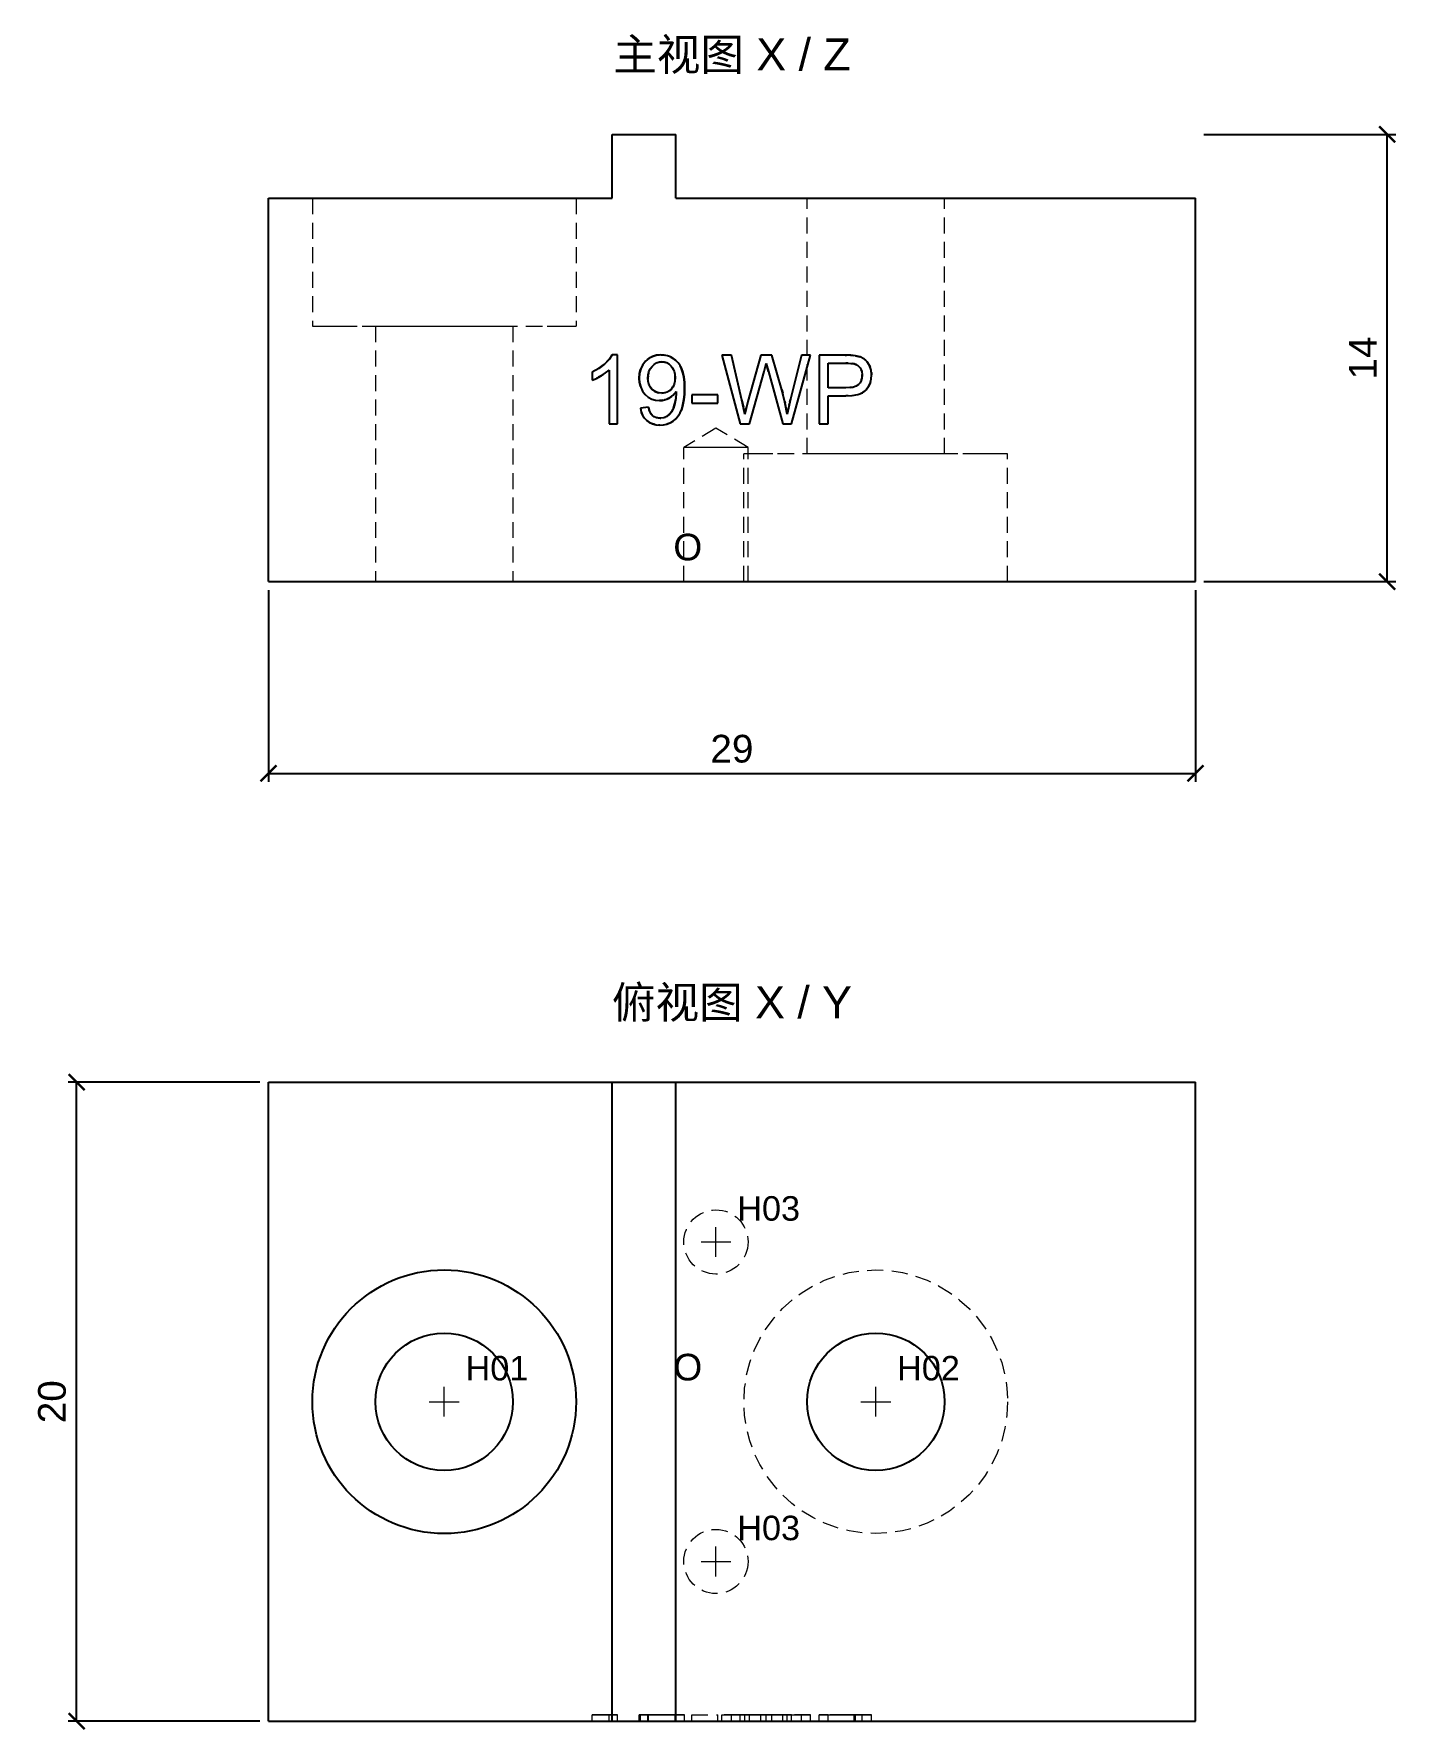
# Model space of a CAD drawing. Header units: millimetres. Extents: x 6 to 222, y 20 to 91.
# Drawn here: x 31.8 to 74.4, y 20.4 to 73.5 of the extents above; entities that cross this region are included whole.
import ezdxf
from ezdxf.enums import TextEntityAlignment as Align

# ---------------------------------------------------------------- set-up
doc = ezdxf.new("R2010")
doc.units = ezdxf.units.MM
doc.linetypes.add('WP_HIDDEN', pattern=[2.3, 1.5, -0.8])
for name, color, linetype, lineweight in [('ANNOTATIONS', 7, 'CONTINUOUS', 18), ('DIMENSIONS', 7, 'CONTINUOUS', 18), ('HIDDEN', 7, 'WP_HIDDEN', 13), ('VISIBLE', 7, 'CONTINUOUS', 25)]:
    doc.layers.add(name, color=color, linetype=linetype, lineweight=lineweight)
doc.styles.add('CJK', font='Arial Unicode.ttf')
doc.styles.add('OpenSansCondensed-Light', font='OpenSansCondensed-Light.ttf')
doc.dimstyles.new('EZDXF', dxfattribs={"dimtxt": 0.25, "dimasz": 0.175, "dimexe": 0.375, "dimexo": 0.125, "dimgap": 0.1, "dimtad": 1, "dimlfac": 100, "dimzin": 12, "dimdsep": 46, "dimtxsty": 'OpenSansCondensed-Light', "dimblk": 'ARCHTICK', "dimcen": 2.5, "dimazin": 3, "dimtfac": 0.5, "dimtmove": 2, "dimatfit": 3})

# ---------------------------------------------------------------- blocks, each defined once
blk = doc.blocks.new('_ARCHTICK')
at = {"color": 0, "linetype": 'BYBLOCK', "const_width": 0.15}
blk.add_lwpolyline([(-0.5, -0.5), (0.5, 0.5)], dxfattribs=at)

msp = doc.modelspace()

# ---------------------------------------------------------------- linework, layer by layer
at = {"layer": 'ANNOTATIONS'}
for p, q in [((53.16667, 35.2), (53.16667, 36.13333)), ((52.7, 35.66667), (53.63333, 35.66667)), ((44.66667, 30.2), (44.66667, 31.13333)), ((58.16667, 30.2), (58.16667, 31.13333)), ((44.2, 30.66667), (45.13333, 30.66667)), ((57.7, 30.66667), (58.63333, 30.66667)), ((53.16667, 25.2), (53.16667, 26.13333)), ((52.7, 25.66667), (53.63333, 25.66667))]:
    msp.add_line(p, q, dxfattribs=at)
at = {"layer": 'HIDDEN', "ltscale": 0.333333}
for p, q in [((40.54167, 68.33333), (40.54167, 64.33333)), ((48.79167, 68.33333), (48.79167, 64.33333)), ((56.01667, 60.33333), (56.01667, 68.33333)), ((60.31667, 60.33333), (60.31667, 68.33333)), ((42.51667, 64.33333), (42.51667, 56.33333)), ((46.81667, 64.33333), (46.81667, 56.33333)), ((53.16667, 61.1372), (52.16167, 60.53333)), ((54.17167, 60.53333), (53.16667, 61.1372)), ((52.16167, 56.33333), (52.16167, 60.53333)), ((54.17167, 56.33333), (54.17167, 60.53333)), ((54.04167, 56.33333), (54.04167, 60.33333)), ((62.29167, 56.33333), (62.29167, 60.33333)), ((39.16667, 40.66667), (68.16667, 40.66667)), ((49.29679, 20.66667), (49.29679, 20.86667)), ((49.82585, 20.66667), (49.82585, 20.86667)), ((50.09038, 20.86667), (49.82585, 20.86667)), ((49.91991, 20.66667), (49.91991, 20.86667)), ((49.91991, 20.86667), (50.09038, 20.86667)), ((50.09038, 20.66667), (50.09038, 20.86667)), ((50.76787, 20.66667), (50.76787, 20.86667)), ((50.80755, 20.66667), (50.80755, 20.86667)), ((50.80755, 20.86667), (51.06179, 20.86667)), ((51.03975, 20.66667), (51.03975, 20.86667)), ((51.06179, 20.66667), (51.06179, 20.86667)), ((51.89065, 20.66667), (51.89065, 20.86667)), ((51.92004, 20.66667), (51.92004, 20.86667)), ((51.92151, 20.66667), (51.92151, 20.86667)), ((52.18457, 20.66667), (52.18457, 20.86667)), ((52.41236, 20.66667), (52.41236, 20.86667)), ((52.41236, 20.86667), (53.22505, 20.86667)), ((53.22505, 20.66667), (53.22505, 20.86667)), ((53.35585, 20.66667), (53.35585, 20.86667)), ((53.35585, 20.86667), (53.6483, 20.86667)), ((53.92752, 20.86667), (53.35585, 20.86667)), ((53.6483, 20.66667), (53.6483, 20.86667)), ((53.6483, 20.86667), (53.97602, 20.86667)), ((54.2185, 20.86667), (53.92752, 20.86667)), ((53.92752, 20.66667), (53.92752, 20.86667)), ((54.06713, 20.66667), (54.06713, 20.86667)), ((54.16413, 20.86667), (54.57415, 20.86667)), ((54.67555, 20.86667), (54.2185, 20.86667)), ((54.2185, 20.66667), (54.2185, 20.86667)), ((54.57415, 20.66667), (54.57415, 20.86667)), ((54.57415, 20.86667), (54.91804, 20.86667)), ((54.73874, 20.66667), (54.73874, 20.86667)), ((55.26045, 20.86667), (54.80635, 20.86667)), ((54.91804, 20.66667), (54.91804, 20.86667)), ((54.91804, 20.86667), (55.22665, 20.86667)), ((55.53527, 20.86667), (55.26045, 20.86667)), ((55.26045, 20.66667), (55.26045, 20.86667)), ((55.39419, 20.66667), (55.39419, 20.86667)), ((55.50147, 20.86667), (55.83948, 20.86667)), ((56.12605, 20.86667), (55.53527, 20.86667)), ((55.53527, 20.66667), (55.53527, 20.86667)), ((55.83948, 20.66667), (55.83948, 20.86667)), ((55.83948, 20.86667), (56.12605, 20.86667)), ((56.12605, 20.66667), (56.12605, 20.86667)), ((56.39205, 20.66667), (56.39205, 20.86667)), ((56.39205, 20.86667), (57.20474, 20.86667)), ((56.67715, 20.86667), (56.39205, 20.86667)), ((57.22973, 20.86667), (56.67715, 20.86667)), ((56.67715, 20.66667), (56.67715, 20.86667)), ((56.67715, 20.86667), (57.23413, 20.86667)), ((57.22826, 20.86667), (56.67715, 20.86667)), ((57.49426, 20.66667), (57.49426, 20.86667)), ((57.53246, 20.66667), (57.53246, 20.86667)), ((57.74262, 20.66667), (57.74262, 20.86667)), ((58.03654, 20.66667), (58.03654, 20.86667)), ((39.16667, 20.66667), (68.16667, 20.66667)), ((49.82585, 20.66667), (50.09038, 20.66667)), ((50.09038, 20.66667), (49.91991, 20.66667)), ((51.06179, 20.66667), (50.80755, 20.66667)), ((53.22505, 20.66667), (52.41236, 20.66667)), ((53.6483, 20.66667), (53.35585, 20.66667)), ((53.35585, 20.66667), (53.92752, 20.66667)), ((53.97602, 20.66667), (53.6483, 20.66667)), ((53.92752, 20.66667), (54.2185, 20.66667)), ((54.57415, 20.66667), (54.16413, 20.66667)), ((54.2185, 20.66667), (54.67555, 20.66667)), ((54.91804, 20.66667), (54.57415, 20.66667)), ((54.80635, 20.66667), (55.26045, 20.66667)), ((55.22665, 20.66667), (54.91804, 20.66667)), ((55.26045, 20.66667), (55.53527, 20.66667)), ((55.83948, 20.66667), (55.50147, 20.66667)), ((55.53527, 20.66667), (56.12605, 20.66667)), ((56.12605, 20.66667), (55.83948, 20.66667)), ((57.20474, 20.66667), (56.39205, 20.66667)), ((56.39205, 20.66667), (56.67715, 20.66667)), ((56.67715, 20.66667), (57.22973, 20.66667)), ((57.23413, 20.66667), (56.67715, 20.66667)), ((56.67715, 20.66667), (57.22826, 20.66667))]:
    msp.add_line(p, q, dxfattribs=at)
for points in [[(40.54167, 68.33333), (40.64509, 68.33333), (40.95017, 68.33333), (41.44161, 68.33333), (42.09477, 68.33333), (42.8769, 68.33333), (43.74877, 68.33333), (44.66667, 68.33333), (45.58457, 68.33333), (46.45644, 68.33333), (47.23856, 68.33333), (47.89172, 68.33333), (48.38316, 68.33333), (48.68824, 68.33333), (48.79167, 68.33333)], [(60.31667, 68.33333), (60.26276, 68.33333), (60.10375, 68.33333), (59.8476, 68.33333), (59.50717, 68.33333), (59.09952, 68.33333), (58.64509, 68.33333), (58.16667, 68.33333), (57.68825, 68.33333), (57.23382, 68.33333), (56.82616, 68.33333), (56.48573, 68.33333), (56.22958, 68.33333), (56.07057, 68.33333), (56.01667, 68.33333)], [(40.54167, 64.33333), (40.64509, 64.33333), (40.95017, 64.33333), (41.44161, 64.33333), (42.09477, 64.33333), (42.8769, 64.33333), (43.74877, 64.33333), (44.66667, 64.33333), (45.58457, 64.33333), (46.45644, 64.33333), (47.23856, 64.33333), (47.89172, 64.33333), (48.38316, 64.33333), (48.68824, 64.33333), (48.79167, 64.33333)], [(42.51667, 64.33333), (42.57057, 64.33333), (42.72958, 64.33333), (42.98573, 64.33333), (43.32616, 64.33333), (43.73382, 64.33333), (44.18825, 64.33333), (44.66667, 64.33333), (45.14509, 64.33333), (45.59952, 64.33333), (46.00717, 64.33333), (46.3476, 64.33333), (46.60375, 64.33333), (46.76276, 64.33333), (46.81667, 64.33333)], [(49.82841, 63.29376), (49.87432, 63.35549)], [(50.80833, 62.97901), (50.87051, 63.11564), (50.96112, 63.23347)], [(50.96112, 63.23347), (51.02045, 63.28823)], [(51.32644, 63.18446), (51.24511, 63.13807), (51.17054, 63.07034)], [(51.40476, 63.43234), (51.44536, 63.43333)], [(51.55379, 63.42545), (51.65922, 63.40116), (51.75943, 63.36048)], [(51.95734, 63.21233), (52.01088, 63.1464), (52.05748, 63.0725)], [(57.25361, 63.42423), (57.37234, 63.42062)], [(57.48092, 63.41162), (57.53246, 63.40394)], [(57.66342, 63.37098), (57.73491, 63.34081), (57.79846, 63.30327)], [(57.84511, 63.26643), (57.8978, 63.21111), (57.94359, 63.14598)], [(49.29679, 62.89252), (49.49485, 63.00149)], [(49.44381, 62.70154), (49.29679, 62.63681)], [(49.49536, 62.7284), (49.45785, 62.70867)], [(49.82585, 62.95571), (49.74331, 62.88543), (49.64306, 62.81514)], [(51.04098, 62.65676), (51.06326, 62.53261), (51.11347, 62.42581)], [(51.04573, 62.79124), (51.04276, 62.76466)], [(51.12091, 63.00536), (51.08537, 62.93812), (51.05999, 62.86426)], [(51.17054, 63.07034), (51.12317, 63.00889)], [(51.81345, 63.02275), (51.76941, 63.08063)], [(51.88671, 62.79819), (51.8709, 62.88765), (51.84301, 62.96773)], [(54.71512, 63.06384), (54.67555, 62.91162)], [(54.76594, 63.05852), (54.73874, 63.1644)], [(54.76667, 63.05581), (54.76594, 63.0585)], [(57.43813, 63.16115), (57.29867, 63.16956)], [(57.61526, 63.08846), (57.5679, 63.12113)], [(57.62652, 62.50307), (57.68394, 62.56954), (57.72195, 62.65001)], [(57.70699, 62.96754), (57.67428, 63.02405)], [(57.73066, 62.8989), (57.7256, 62.91783)], [(57.73948, 62.84872), (57.73066, 62.89889)], [(57.73621, 62.70949), (57.74121, 62.75252)], [(57.7421, 62.81576), (57.73949, 62.8487)], [(57.94665, 63.14084), (57.97114, 63.09532)], [(57.99472, 63.04067), (58.03191, 62.88474)], [(58.03654, 62.8014), (58.02737, 62.68), (57.99988, 62.56746)], [(50.95304, 62.19446), (50.86599, 62.30915), (50.80635, 62.44212)], [(51.40568, 62.00047), (51.27709, 62.01259), (51.15878, 62.04896), (51.05077, 62.10959), (50.95304, 62.19446)], [(51.36724, 62.24547), (51.38067, 62.2426)], [(51.38427, 62.2419), (51.47034, 62.23413)], [(51.58585, 62.24851), (51.65251, 62.27297), (51.7131, 62.30936)], [(51.92004, 62.2841), (51.85524, 62.19914), (51.77534, 62.12661)], [(51.82082, 62.42765), (51.86395, 62.52506), (51.88673, 62.63953)], [(51.91905, 62.14961), (51.92151, 62.2312)], [(51.92151, 62.2312), (51.92101, 62.25772)], [(55.25556, 62.23014), (55.26839, 62.18187)], [(55.26839, 62.18186), (55.32266, 61.95831)], [(57.23413, 62.4002), (57.36811, 62.40728)], [(57.86166, 62.33627), (57.76649, 62.25892), (57.64157, 62.20163), (57.48691, 62.1644), (57.30251, 62.14723)], [(57.45853, 62.42294), (57.55404, 62.45592)], [(50.83868, 61.62527), (50.80755, 61.76827)], [(51.07939, 61.71584), (51.12573, 61.60518)], [(51.5593, 62.01989), (51.50668, 62.00865)], [(51.63349, 62.04483), (51.58754, 62.02808)], [(51.82706, 61.74032), (51.8395, 61.77101)], [(51.9106, 62.06017), (51.91558, 62.10477)], [(52.07902, 61.6929), (52.00628, 61.55205)], [(54.02482, 61.79313), (54.06713, 61.57134)], [(54.11458, 61.76948), (54.16413, 61.96961)], [(55.32909, 61.92911), (55.37949, 61.66642)], [(55.39419, 61.57134), (55.42738, 61.72771)], [(55.4323, 61.74975), (55.44924, 61.8239)], [(55.44924, 61.82392), (55.4565, 61.85496)], [(55.47023, 61.91276), (55.48209, 61.96172)], [(50.93756, 61.43872), (50.89844, 61.49408)], [(51.18524, 61.53166), (51.23696, 61.4946), (51.29587, 61.46882)], [(51.34923, 61.23568), (51.25067, 61.24981)], [(51.37256, 61.23426), (51.34923, 61.23568)], [(51.62752, 61.26279), (51.52379, 61.2407), (51.41303, 61.23333)], [(51.44012, 61.45127), (51.55208, 61.47019)], [(51.59235, 61.48547), (51.63273, 61.50668)], [(51.75561, 61.31554), (51.72052, 61.29787)], [(51.99138, 61.52959), (51.91593, 61.43718), (51.82819, 61.36119)], [(54.17167, 60.53333), (54.14647, 60.53333), (54.07214, 60.53333), (53.95241, 60.53333), (53.79327, 60.53333), (53.60272, 60.53333), (53.3903, 60.53333), (53.16667, 60.53333), (52.94303, 60.53333), (52.73061, 60.53333), (52.54006, 60.53333), (52.38093, 60.53333), (52.26119, 60.53333), (52.18686, 60.53333), (52.16167, 60.53333)], [(62.29167, 60.33333), (62.18824, 60.33333), (61.88316, 60.33333), (61.39172, 60.33333), (60.73856, 60.33333), (59.95644, 60.33333), (59.08457, 60.33333), (58.16667, 60.33333), (57.24877, 60.33333), (56.3769, 60.33333), (55.59477, 60.33333), (54.94161, 60.33333), (54.45017, 60.33333), (54.14509, 60.33333), (54.04167, 60.33333)], [(60.31667, 60.33333), (60.26276, 60.33333), (60.10375, 60.33333), (59.8476, 60.33333), (59.50717, 60.33333), (59.09952, 60.33333), (58.64509, 60.33333), (58.16667, 60.33333), (57.68825, 60.33333), (57.23382, 60.33333), (56.82616, 60.33333), (56.48573, 60.33333), (56.22958, 60.33333), (56.07057, 60.33333), (56.01667, 60.33333)], [(42.51667, 56.33333), (42.57057, 56.33333), (42.72958, 56.33333), (42.98573, 56.33333), (43.32616, 56.33333), (43.73382, 56.33333), (44.18825, 56.33333), (44.66667, 56.33333), (45.14509, 56.33333), (45.59952, 56.33333), (46.00717, 56.33333), (46.3476, 56.33333), (46.60375, 56.33333), (46.76276, 56.33333), (46.81667, 56.33333)], [(54.17167, 56.33333), (54.14647, 56.33333), (54.07214, 56.33333), (53.95241, 56.33333), (53.79327, 56.33333), (53.60272, 56.33333), (53.3903, 56.33333), (53.16667, 56.33333), (52.94303, 56.33333), (52.73061, 56.33333), (52.54006, 56.33333), (52.38093, 56.33333), (52.26119, 56.33333), (52.18686, 56.33333), (52.16167, 56.33333)], [(62.29167, 56.33333), (62.18824, 56.33333), (61.88316, 56.33333), (61.39172, 56.33333), (60.73856, 56.33333), (59.95644, 56.33333), (59.08457, 56.33333), (58.16667, 56.33333), (57.24877, 56.33333), (56.3769, 56.33333), (55.59477, 56.33333), (54.94161, 56.33333), (54.45017, 56.33333), (54.14509, 56.33333), (54.04167, 56.33333)], [(49.57528, 20.86667), (49.42814, 20.86667), (49.29679, 20.86667)], [(49.29679, 20.86667), (49.50474, 20.86667), (49.68477, 20.86667)], [(49.82585, 20.86667), (49.71545, 20.86667), (49.57528, 20.86667)], [(49.68477, 20.86667), (49.76174, 20.86667), (49.82659, 20.86667), (49.87931, 20.86667), (49.91991, 20.86667)], [(50.95304, 20.86667), (50.87203, 20.86667), (50.81416, 20.86667), (50.77944, 20.86667), (50.76787, 20.86667)], [(50.76787, 20.86667), (50.77995, 20.86667), (50.81618, 20.86667), (50.87657, 20.86667), (50.96112, 20.86667)], [(51.00007, 20.86667), (50.92796, 20.86667), (50.87184, 20.86667), (50.83171, 20.86667), (50.80755, 20.86667)], [(51.40568, 20.86667), (51.27709, 20.86667), (51.15878, 20.86667), (51.05077, 20.86667), (50.95304, 20.86667)], [(50.96112, 20.86667), (51.06386, 20.86667), (51.17881, 20.86667), (51.30597, 20.86667), (51.44536, 20.86667)], [(51.41303, 20.86667), (51.29243, 20.86667), (51.1834, 20.86667), (51.08595, 20.86667), (51.00007, 20.86667)], [(51.17054, 20.86667), (51.11332, 20.86667), (51.07244, 20.86667), (51.04792, 20.86667), (51.03975, 20.86667)], [(51.03975, 20.86667), (51.04751, 20.86667), (51.07079, 20.86667), (51.1096, 20.86667), (51.16393, 20.86667)], [(51.06179, 20.86667), (51.10882, 20.86667), (51.18524, 20.86667)], [(51.16393, 20.86667), (51.30262, 20.86667), (51.47034, 20.86667)], [(51.47769, 20.86667), (51.31273, 20.86667), (51.17054, 20.86667)], [(51.18524, 20.86667), (51.28921, 20.86667), (51.4189, 20.86667)], [(51.70327, 20.86667), (51.56017, 20.86667), (51.40568, 20.86667)], [(51.82819, 20.86667), (51.63586, 20.86667), (51.41303, 20.86667)], [(51.4189, 20.86667), (51.53335, 20.86667), (51.63273, 20.86667)], [(51.44536, 20.86667), (51.64651, 20.86667), (51.82966, 20.86667)], [(51.47034, 20.86667), (51.63769, 20.86667), (51.77234, 20.86667)], [(51.76941, 20.86667), (51.63586, 20.86667), (51.47769, 20.86667)], [(51.63273, 20.86667), (51.71632, 20.86667), (51.78337, 20.86667)], [(51.92004, 20.86667), (51.82617, 20.86667), (51.70327, 20.86667)], [(51.89065, 20.86667), (51.88307, 20.86667), (51.86034, 20.86667), (51.82245, 20.86667), (51.76941, 20.86667)], [(51.77234, 20.86667), (51.8241, 20.86667), (51.86107, 20.86667), (51.88325, 20.86667), (51.89065, 20.86667)], [(51.78337, 20.86667), (51.88183, 20.86667)], [(52.09492, 20.86667), (52.04464, 20.86667), (51.98342, 20.86667), (51.91127, 20.86667), (51.82819, 20.86667)], [(51.82966, 20.86667), (51.9115, 20.86667), (51.98287, 20.86667), (52.04376, 20.86667), (52.09419, 20.86667)], [(51.88183, 20.86667), (51.91159, 20.86667), (51.92151, 20.86667)], [(51.92151, 20.86667), (51.92004, 20.86667)], [(52.09419, 20.86667), (52.13373, 20.86667), (52.16197, 20.86667), (52.17892, 20.86667), (52.18457, 20.86667)], [(52.18457, 20.86667), (52.17897, 20.86667), (52.16216, 20.86667), (52.13414, 20.86667), (52.09492, 20.86667)], [(53.97602, 20.86667), (54.06713, 20.86667)], [(54.06713, 20.86667), (54.13253, 20.86667), (54.16413, 20.86667)], [(54.73874, 20.86667), (54.67555, 20.86667)], [(54.80635, 20.86667), (54.76079, 20.86667), (54.73874, 20.86667)], [(55.22665, 20.86667), (55.32659, 20.86667), (55.39419, 20.86667)], [(55.39419, 20.86667), (55.44158, 20.86667), (55.50147, 20.86667)], [(57.20474, 20.86667), (57.30569, 20.86667), (57.39395, 20.86667), (57.46955, 20.86667), (57.53246, 20.86667)], [(57.49426, 20.86667), (57.45063, 20.86667), (57.39175, 20.86667), (57.31763, 20.86667), (57.22826, 20.86667)], [(57.86166, 20.86667), (57.75658, 20.86667), (57.61623, 20.86667), (57.44061, 20.86667), (57.22973, 20.86667)], [(57.23413, 20.86667), (57.36227, 20.86667), (57.47037, 20.86667), (57.55846, 20.86667), (57.62652, 20.86667)], [(57.67428, 20.86667), (57.59511, 20.86667), (57.49426, 20.86667)], [(57.53246, 20.86667), (57.67832, 20.86667), (57.79846, 20.86667)], [(57.62652, 20.86667), (57.67731, 20.86667), (57.71359, 20.86667), (57.73536, 20.86667), (57.74262, 20.86667)], [(57.74262, 20.86667), (57.72553, 20.86667), (57.67428, 20.86667)], [(57.79846, 20.86667), (57.89527, 20.86667), (57.97114, 20.86667)], [(58.03654, 20.86667), (58.02561, 20.86667), (57.99282, 20.86667), (57.93817, 20.86667), (57.86166, 20.86667)], [(57.97114, 20.86667), (58.02019, 20.86667), (58.03654, 20.86667)], [(49.68477, 20.66667), (49.5039, 20.66667), (49.29679, 20.66667)], [(49.29679, 20.66667), (49.42909, 20.66667), (49.57528, 20.66667)], [(49.57528, 20.66667), (49.7146, 20.66667), (49.82585, 20.66667)], [(49.91991, 20.66667), (49.87857, 20.66667), (49.82528, 20.66667), (49.7605, 20.66667), (49.68477, 20.66667)], [(50.96112, 20.66667), (50.87571, 20.66667), (50.81509, 20.66667), (50.77943, 20.66667), (50.76787, 20.66667)], [(50.76787, 20.66667), (50.77896, 20.66667), (50.81315, 20.66667), (50.87121, 20.66667), (50.95304, 20.66667)], [(50.80755, 20.66667), (50.83121, 20.66667), (50.87103, 20.66667), (50.92734, 20.66667), (51.00007, 20.66667)], [(50.95304, 20.66667), (51.05029, 20.66667), (51.15875, 20.66667), (51.40568, 20.66667)], [(51.44536, 20.66667), (51.30718, 20.66667), (51.1795, 20.66667), (51.0638, 20.66667), (50.96112, 20.66667)], [(51.00007, 20.66667), (51.08674, 20.66667), (51.185, 20.66667), (51.41303, 20.66667)], [(51.03975, 20.66667), (51.04773, 20.66667), (51.07203, 20.66667), (51.11298, 20.66667), (51.17054, 20.66667)], [(51.16393, 20.66667), (51.10939, 20.66667), (51.07051, 20.66667), (51.04737, 20.66667), (51.03975, 20.66667)], [(51.18524, 20.66667), (51.1083, 20.66667), (51.06179, 20.66667)], [(51.47034, 20.66667), (51.30271, 20.66667), (51.16393, 20.66667)], [(51.17054, 20.66667), (51.31226, 20.66667), (51.47769, 20.66667)], [(51.4189, 20.66667), (51.28951, 20.66667), (51.18524, 20.66667)], [(51.40568, 20.66667), (51.56013, 20.66667), (51.70327, 20.66667)], [(51.41303, 20.66667), (51.63508, 20.66667), (51.82819, 20.66667)], [(51.63273, 20.66667), (51.53318, 20.66667), (51.4189, 20.66667)], [(51.82966, 20.66667), (51.64642, 20.66667), (51.44536, 20.66667)], [(51.77234, 20.66667), (51.63747, 20.66667), (51.47034, 20.66667)], [(51.47769, 20.66667), (51.63609, 20.66667), (51.76941, 20.66667)], [(51.78337, 20.66667), (51.71634, 20.66667), (51.63273, 20.66667)], [(51.70327, 20.66667), (51.82603, 20.66667), (51.92004, 20.66667)], [(51.76941, 20.66667), (51.82291, 20.66667), (51.86084, 20.66667), (51.88329, 20.66667), (51.89065, 20.66667)], [(51.89065, 20.66667), (51.88349, 20.66667), (51.86162, 20.66667), (51.82461, 20.66667), (51.77234, 20.66667)], [(51.88183, 20.66667), (51.83771, 20.66667), (51.78337, 20.66667)], [(51.82819, 20.66667), (51.91207, 20.66667), (51.98452, 20.66667), (52.04544, 20.66667), (52.09492, 20.66667)], [(52.09419, 20.66667), (52.04417, 20.66667), (51.98336, 20.66667), (51.9118, 20.66667), (51.82966, 20.66667)], [(51.92151, 20.66667), (51.91159, 20.66667), (51.88183, 20.66667)], [(51.92004, 20.66667), (51.92151, 20.66667)], [(52.18457, 20.66667), (52.17955, 20.66667), (52.16366, 20.66667), (52.1356, 20.66667), (52.09419, 20.66667)], [(52.09492, 20.66667), (52.13588, 20.66667), (52.16372, 20.66667), (52.17955, 20.66667), (52.18457, 20.66667)], [(54.06713, 20.66667), (53.97602, 20.66667)], [(54.16413, 20.66667), (54.12998, 20.66667), (54.06713, 20.66667)], [(54.67555, 20.66667), (54.73874, 20.66667)], [(54.73874, 20.66667), (54.76147, 20.66667), (54.80635, 20.66667)], [(55.39419, 20.66667), (55.32534, 20.66667), (55.22665, 20.66667)], [(55.50147, 20.66667), (55.44226, 20.66667), (55.39419, 20.66667)], [(57.53246, 20.66667), (57.46807, 20.66667), (57.39153, 20.66667), (57.30352, 20.66667), (57.20474, 20.66667)], [(57.22826, 20.66667), (57.31569, 20.66667), (57.38976, 20.66667), (57.44955, 20.66667), (57.49426, 20.66667)], [(57.22973, 20.66667), (57.42566, 20.66667), (57.60072, 20.66667), (57.74834, 20.66667), (57.86166, 20.66667)], [(57.62652, 20.66667), (57.55608, 20.66667), (57.46599, 20.66667), (57.358, 20.66667), (57.23413, 20.66667)], [(57.49426, 20.66667), (57.59513, 20.66667), (57.67428, 20.66667)], [(57.79846, 20.66667), (57.67778, 20.66667), (57.53246, 20.66667)], [(57.74262, 20.66667), (57.7355, 20.66667), (57.71388, 20.66667), (57.67753, 20.66667), (57.62652, 20.66667)], [(57.67428, 20.66667), (57.7256, 20.66667), (57.74262, 20.66667)], [(57.97114, 20.66667), (57.89548, 20.66667), (57.79846, 20.66667)], [(57.86166, 20.66667), (57.93826, 20.66667), (57.99312, 20.66667), (58.0258, 20.66667), (58.03654, 20.66667)], [(58.03654, 20.66667), (58.02024, 20.66667), (57.97114, 20.66667)]]:
    msp.add_lwpolyline(points, dxfattribs=at)
for centre, radius in [((53.16667, 35.66667), 1.005), ((58.16667, 30.66667), 4.125), ((53.16667, 25.66667), 1.005)]:
    msp.add_circle(centre, radius, dxfattribs=at)
at = {"layer": 'VISIBLE'}
for p, q in [((49.91667, 68.33333), (49.91667, 70.33333)), ((49.91667, 70.33333), (51.91667, 70.33333)), ((51.91667, 68.33333), (51.91667, 70.33333)), ((39.16667, 56.33333), (39.16667, 68.33333)), ((39.16667, 68.33333), (49.91667, 68.33333)), ((51.91667, 68.33333), (68.16667, 68.33333)), ((68.16667, 56.33333), (68.16667, 68.33333)), ((50.09038, 63.43333), (49.91991, 63.43333)), ((50.09038, 61.27007), (50.09038, 63.43333)), ((53.6483, 63.42452), (53.35585, 63.42452)), ((53.35585, 63.42452), (53.92752, 61.27007)), ((53.97602, 62.01222), (53.6483, 63.42452)), ((54.57415, 63.42452), (54.16413, 61.96961)), ((54.91804, 63.42452), (54.57415, 63.42452)), ((55.22665, 62.33407), (54.91804, 63.42452)), ((55.83948, 63.42452), (55.50147, 62.04015)), ((55.53527, 61.27007), (56.12605, 63.42452)), ((56.12605, 63.42452), (55.83948, 63.42452)), ((57.20474, 63.42452), (56.39205, 63.42452)), ((56.39205, 63.42452), (56.39205, 61.27007)), ((49.29679, 62.89252), (49.29679, 62.63681)), ((49.82585, 62.95571), (49.82585, 61.27007)), ((54.2185, 61.27007), (54.67555, 62.91162)), ((54.80635, 62.91162), (55.26045, 61.27007)), ((56.67715, 62.4002), (56.67715, 63.17027)), ((56.67715, 63.17027), (57.22826, 63.17027)), ((53.22505, 62.1827), (52.41236, 62.1827)), ((52.41236, 62.1827), (52.41236, 61.9167)), ((53.22505, 61.9167), (53.22505, 62.1827)), ((57.23413, 62.4002), (56.67715, 62.4002)), ((56.67715, 61.27007), (56.67715, 62.14596)), ((56.67715, 62.14596), (57.22973, 62.14596)), ((51.06179, 61.79178), (50.80755, 61.76827)), ((52.41236, 61.9167), (53.22505, 61.9167)), ((49.82585, 61.27007), (50.09038, 61.27007)), ((53.92752, 61.27007), (54.2185, 61.27007)), ((55.26045, 61.27007), (55.53527, 61.27007)), ((56.39205, 61.27007), (56.67715, 61.27007)), ((39.16667, 56.33333), (68.16667, 56.33333)), ((39.16667, 20.66667), (39.16667, 40.66667)), ((39.16667, 40.66667), (49.91667, 40.66667)), ((49.91667, 40.66667), (51.91667, 40.66667)), ((49.91667, 20.66667), (49.91667, 40.66667)), ((51.91667, 40.66667), (68.16667, 40.66667)), ((51.91667, 20.66667), (51.91667, 40.66667)), ((68.16667, 20.66667), (68.16667, 40.66667)), ((39.16667, 20.66667), (49.91667, 20.66667)), ((49.91667, 20.66667), (51.91667, 20.66667)), ((51.91667, 20.66667), (68.16667, 20.66667))]:
    msp.add_line(p, q, dxfattribs=at)
for points in [[(49.91991, 63.43333), (49.82528, 63.28992), (49.68477, 63.14529)], [(49.68477, 63.14529), (49.82841, 63.29376)], [(49.87432, 63.35549), (49.91991, 63.43333)], [(50.96112, 63.23347), (50.87571, 63.12415), (50.81509, 62.99865), (50.77943, 62.85855), (50.76787, 62.70588)], [(51.44536, 63.43333), (51.30718, 63.42107), (51.1795, 63.38365), (51.0638, 63.32087), (50.96112, 63.23347)], [(51.02045, 63.28823), (51.10534, 63.34715), (51.19769, 63.3908), (51.2975, 63.4192), (51.40476, 63.43234)], [(51.17054, 63.07034), (51.23829, 63.13297), (51.31226, 63.17814), (51.3922, 63.20533), (51.47769, 63.21436)], [(51.47769, 63.21436), (51.3997, 63.20689), (51.32644, 63.18446)], [(51.82966, 63.32017), (51.74041, 63.36964), (51.64642, 63.40507), (51.54797, 63.42629), (51.44536, 63.43333)], [(51.44536, 63.43333), (51.55379, 63.42545)], [(51.76941, 63.08063), (51.70571, 63.13914), (51.63586, 63.18093), (51.55985, 63.206), (51.47769, 63.21436)], [(51.47769, 63.21436), (51.55986, 63.206), (51.63609, 63.18082), (51.70602, 63.1389), (51.76941, 63.08063)], [(51.75943, 63.36048), (51.82966, 63.32017)], [(52.09419, 62.9976), (52.04417, 63.09561), (51.98336, 63.18234), (51.9118, 63.25731), (51.82966, 63.32017)], [(51.82966, 63.32017), (51.89696, 63.27022), (51.95734, 63.21233)], [(57.53246, 63.40394), (57.39153, 63.41952), (57.20474, 63.42452)], [(57.20474, 63.42452), (57.25361, 63.42423)], [(57.37234, 63.42062), (57.48092, 63.41162)], [(57.79846, 63.30327), (57.67778, 63.36575), (57.53246, 63.40394)], [(57.53246, 63.40394), (57.66342, 63.37098)], [(57.97114, 63.09532), (57.89548, 63.21393), (57.79846, 63.30327)], [(57.79846, 63.30327), (57.84511, 63.26643)], [(49.68477, 63.14529), (49.5039, 63.00734), (49.29679, 62.89252)], [(49.29679, 62.63681), (49.42909, 62.69422), (49.57528, 62.77348)], [(49.45785, 62.70867), (49.44381, 62.70154)], [(49.49485, 63.00149), (49.68477, 63.14529)], [(49.57528, 62.77348), (49.49536, 62.7284)], [(49.57528, 62.77348), (49.7146, 62.86398), (49.82585, 62.95571)], [(49.64306, 62.81514), (49.57528, 62.77348)], [(50.76787, 62.70588), (50.77798, 62.84913), (50.80833, 62.97901)], [(50.76787, 62.70588), (50.77896, 62.55787), (50.81315, 62.42213), (50.87121, 62.3005), (50.95304, 62.19446)], [(50.80635, 62.44212), (50.77749, 62.56758), (50.76787, 62.70588)], [(51.03975, 62.69706), (51.04773, 62.80512), (51.07203, 62.90383), (51.11298, 62.99243), (51.17054, 63.07034)], [(51.04276, 62.76466), (51.03975, 62.69706)], [(51.03975, 62.69706), (51.04098, 62.65676)], [(51.16393, 62.36273), (51.10939, 62.43218), (51.07051, 62.51137), (51.04737, 62.59986), (51.03975, 62.69706)], [(51.05999, 62.86426), (51.04573, 62.79124)], [(51.12317, 63.00889), (51.12091, 63.00536)], [(51.76941, 63.08063), (51.82291, 63.00709), (51.86084, 62.92186), (51.88329, 62.8256), (51.89065, 62.7191)], [(51.89065, 62.7191), (51.88349, 62.61307), (51.86162, 62.51778), (51.82461, 62.4341), (51.77234, 62.36273)], [(51.84301, 62.96773), (51.81345, 63.02275)], [(51.89065, 62.7191), (51.88671, 62.79819)], [(51.88673, 62.63953), (51.89065, 62.7191)], [(52.05748, 63.0725), (52.09419, 62.9976)], [(52.18457, 62.39138), (52.17955, 62.56792), (52.16366, 62.72974), (52.1356, 62.874), (52.09419, 62.9976)], [(52.09419, 62.9976), (52.13373, 62.88117), (52.16197, 62.74133), (52.17892, 62.57807), (52.18457, 62.39138)], [(54.67555, 62.91162), (54.73874, 63.1644)], [(54.73874, 63.1644), (54.71512, 63.06384)], [(54.73874, 63.1644), (54.80635, 62.91162)], [(54.76594, 63.0585), (54.76594, 63.05852)], [(54.80635, 62.91162), (54.76667, 63.05581)], [(57.29867, 63.16956), (57.22826, 63.17027)], [(57.22826, 63.17027), (57.38976, 63.16564), (57.49426, 63.15117)], [(57.49426, 63.15117), (57.43813, 63.16115)], [(57.5679, 63.12113), (57.49426, 63.15117)], [(57.49426, 63.15117), (57.59513, 63.10394), (57.67428, 63.02405)], [(57.67428, 63.02405), (57.61526, 63.08846)], [(57.74262, 62.79259), (57.7355, 62.70529), (57.71388, 62.62759), (57.67753, 62.56005), (57.62652, 62.50307)], [(57.67428, 63.02405), (57.7256, 62.91782), (57.74262, 62.79259)], [(57.7256, 62.91783), (57.70699, 62.96754)], [(57.72195, 62.65001), (57.73621, 62.70949)], [(57.73066, 62.89889), (57.73066, 62.8989)], [(57.73949, 62.8487), (57.73948, 62.84872)], [(57.74121, 62.75252), (57.74262, 62.79259)], [(57.74262, 62.79259), (57.7421, 62.81576)], [(57.86166, 62.33627), (57.93826, 62.43686), (57.99312, 62.54852), (58.0258, 62.6704), (58.03654, 62.8014)], [(57.94359, 63.14598), (57.94665, 63.14084)], [(58.03654, 62.8014), (58.02024, 62.95474), (57.97114, 63.09532)], [(57.97114, 63.09532), (57.99472, 63.04067)], [(58.03191, 62.88474), (58.03654, 62.8014)], [(50.95304, 62.19446), (51.05029, 62.10992), (51.15875, 62.04898), (51.27761, 62.01249), (51.40568, 62.00047)], [(51.11347, 62.42581), (51.16393, 62.36273)], [(51.16393, 62.36273), (51.25841, 62.28821), (51.36724, 62.24547)], [(51.47034, 62.23413), (51.38311, 62.24212), (51.30271, 62.26625), (51.22955, 62.30653), (51.16393, 62.36273)], [(51.38067, 62.2426), (51.38427, 62.2419)], [(51.77234, 62.36273), (51.70912, 62.30648), (51.63747, 62.26619), (51.55773, 62.2421), (51.47034, 62.23413)], [(51.47034, 62.23413), (51.58585, 62.24851)], [(51.70327, 62.07909), (51.82603, 62.16952), (51.92004, 62.2841)], [(51.77534, 62.12661), (51.70327, 62.07909)], [(51.7131, 62.30936), (51.77234, 62.36273)], [(51.77234, 62.36273), (51.82082, 62.42765)], [(51.92151, 62.2312), (51.91159, 62.06809), (51.88183, 61.90788)], [(51.91558, 62.10477), (51.91905, 62.14961)], [(51.92004, 62.2841), (51.92151, 62.2312)], [(51.92101, 62.25772), (51.92004, 62.2841)], [(52.09492, 61.73373), (52.13588, 61.87412), (52.16372, 62.03218), (52.17955, 62.20538), (52.18457, 62.39138)], [(52.18457, 62.39138), (52.17897, 62.19542), (52.16216, 62.02049), (52.13414, 61.8666), (52.09492, 61.73373)], [(55.39419, 61.57134), (55.32534, 61.94624), (55.22665, 62.33407)], [(55.22665, 62.33407), (55.25556, 62.23014)], [(55.26839, 62.18187), (55.26839, 62.18186)], [(57.22973, 62.14596), (57.42566, 62.1561), (57.60072, 62.18903), (57.74834, 62.24832), (57.80968, 62.28865), (57.86166, 62.33627)], [(57.30251, 62.14723), (57.22973, 62.14596)], [(57.62652, 62.50307), (57.55608, 62.4569), (57.46599, 62.42479), (57.358, 62.40617), (57.23413, 62.4002)], [(57.36811, 62.40728), (57.45853, 62.42294)], [(57.55404, 62.45592), (57.62652, 62.50307)], [(57.99988, 62.56746), (57.94362, 62.44566), (57.86166, 62.33627)], [(50.80755, 61.76827), (50.83121, 61.65002), (50.87103, 61.54417), (50.92734, 61.45179), (51.00007, 61.37368)], [(50.89844, 61.49408), (50.83868, 61.62527)], [(51.18524, 61.53166), (51.14292, 61.57883), (51.1083, 61.63821), (51.0813, 61.70938), (51.06179, 61.79178)], [(51.06179, 61.79178), (51.07939, 61.71584)], [(51.12573, 61.60518), (51.18524, 61.53166)], [(51.40568, 62.00047), (51.48426, 62.00537), (51.56013, 62.02011), (51.63317, 62.0447), (51.70327, 62.07909)], [(51.50668, 62.00865), (51.40568, 62.00047)], [(51.58754, 62.02808), (51.5593, 62.01989)], [(51.78337, 61.65585), (51.71634, 61.57192), (51.63273, 61.50668)], [(51.63273, 61.50668), (51.71632, 61.57189), (51.78337, 61.65585)], [(51.70327, 62.07909), (51.63349, 62.04483)], [(51.88183, 61.90788), (51.83771, 61.76637), (51.78337, 61.65585)], [(51.78337, 61.65585), (51.82706, 61.74032)], [(51.82819, 61.36119), (51.91207, 61.43323), (51.98452, 61.5198), (52.04544, 61.62025), (52.09492, 61.73373)], [(51.8395, 61.77101), (51.88183, 61.90788)], [(51.88183, 61.90788), (51.9106, 62.06017)], [(52.09492, 61.73373), (52.07902, 61.6929)], [(54.06713, 61.57134), (53.97602, 62.01222)], [(53.97602, 62.01222), (54.02482, 61.79313)], [(54.16413, 61.96961), (54.06713, 61.57134)], [(54.06713, 61.57134), (54.11458, 61.76948)], [(55.32266, 61.95831), (55.32909, 61.92911)], [(55.37949, 61.66642), (55.39419, 61.57134)], [(55.50147, 62.04015), (55.39419, 61.57134)], [(55.42738, 61.72771), (55.4323, 61.74975)], [(55.44924, 61.8239), (55.44924, 61.82392)], [(55.4565, 61.85496), (55.47023, 61.91276)], [(55.48209, 61.96172), (55.50147, 62.04015)], [(51.00007, 61.37368), (50.93756, 61.43872)], [(51.00007, 61.37368), (51.08674, 61.31182), (51.185, 61.26788), (51.29408, 61.24185), (51.41303, 61.23333)], [(51.25067, 61.24981), (51.11537, 61.29659), (51.00007, 61.37368)], [(51.4189, 61.45084), (51.35116, 61.45584), (51.28951, 61.47094), (51.23415, 61.49622), (51.18524, 61.53166)], [(51.29587, 61.46882), (51.4189, 61.45084)], [(51.34923, 61.23568), (51.34923, 61.23568)], [(51.41303, 61.23333), (51.37256, 61.23426)], [(51.41303, 61.23333), (51.5274, 61.2412), (51.63508, 61.26506), (51.73549, 61.30508), (51.82819, 61.36119)], [(51.63273, 61.50668), (51.53318, 61.46475), (51.4189, 61.45084)], [(51.4189, 61.45084), (51.44012, 61.45127)], [(51.55208, 61.47019), (51.59235, 61.48547)], [(51.72052, 61.29787), (51.62752, 61.26279)], [(51.82819, 61.36119), (51.75561, 61.31554)], [(52.00628, 61.55205), (51.99138, 61.52959)]]:
    msp.add_lwpolyline(points, dxfattribs=at)
for centre, radius in [((44.66667, 30.66667), 4.125), ((44.66667, 30.66667), 2.15), ((58.16667, 30.66667), 2.15)]:
    msp.add_circle(centre, radius, dxfattribs=at)

# ---------------------------------------------------------------- texts
at = {"layer": 'ANNOTATIONS', "style": 'CJK'}
for s, p in [('主视图 X / Z', (53.66667, 72.33333)), ('俯视图 X / Y', (53.66667, 42.66667))]:
    msp.add_text(s, height=1, dxfattribs=at).set_placement(p, align=Align.CENTER)
for s, height, p in [('O', 0.83333, (51.83333, 57)), ('H03', 0.766667, (53.83333, 36.33333)), ('H01', 0.766667, (45.33333, 31.33333)), ('O', 0.83333, (51.83333, 31.33333)), ('H02', 0.766667, (58.83333, 31.33333)), ('H03', 0.766667, (53.83333, 26.33333))]:
    msp.add_text(s, height=height, dxfattribs=at).set_placement(p)

# ---------------------------------------------------------------- dimensions: what is measured, and where the dimension line sits
at = {"layer": 'DIMENSIONS'}
for base, p1, p2 in [((74.16667, 56.33333), (68.16667, 56.33333), (68.16667, 70.33333)), ((33.16667, 20.66667), (39.16667, 20.66667), (39.16667, 40.66667))]:
    msp.add_linear_dim(base=base, p1=p1, p2=p2, angle=90, dimstyle='EZDXF', override={"dimtxt": 0.866667, "dimasz": 0.5, "dimexe": 0.266667, "dimexo": 0.266667, "dimgap": 0.333333, "dimdec": 4, "dimlfac": 1, "dimzin": 8, "dimtxsty": 'CJK', "dimclrd": 7, "dimclre": 7, "dimclrt": 7}, dxfattribs=at).render()
msp.add_linear_dim(base=(39.16667, 50.33333), p1=(39.16667, 56.33333), p2=(68.16667, 56.33333), dimstyle='EZDXF', override={"dimtxt": 0.866667, "dimasz": 0.5, "dimexe": 0.266667, "dimexo": 0.266667, "dimgap": 0.333333, "dimdec": 4, "dimlfac": 1, "dimzin": 8, "dimtxsty": 'CJK', "dimclrd": 7, "dimclre": 7, "dimclrt": 7}, dxfattribs=at).render()

doc.saveas('drawing.dxf')
